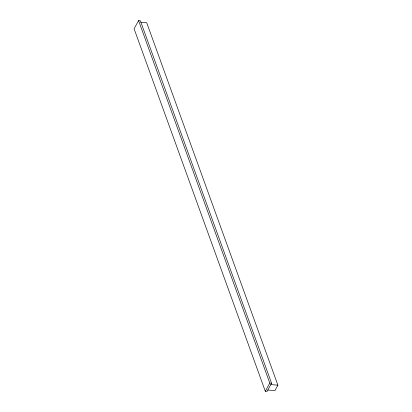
<?xml version="1.0" encoding="UTF-8"?>
<svg xmlns="http://www.w3.org/2000/svg" width="412" height="412" viewBox="0 0 412 412"><rect width="100%" height="100%" fill="white"/><g stroke="black" fill="none" stroke-linecap="round" stroke-linejoin="round"><path stroke-width="0.62" d="M138.576 20.6L134.091 28.778L265.302 391.256L267.074 391.4L271.565 383.222L140.348 20.744L138.576 20.6L269.788 383.072L265.302 391.256M140.786 22.207L146.698 22.691L277.909 385.168L274.922 390.622L267.826 390.035M269.788 383.072L271.565 383.222M270.818 384.581L277.909 385.168"/></g></svg>
